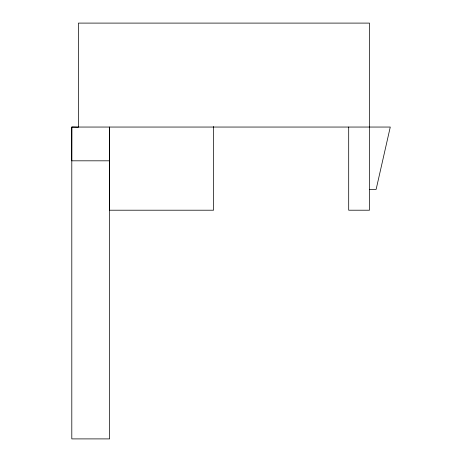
<?xml version="1.0" encoding="UTF-8"?>
<svg xmlns="http://www.w3.org/2000/svg" width="462" height="462" viewBox="0 0 462 462"><rect width="100%" height="100%" fill="white"/><g stroke="black" fill="none" stroke-linecap="round" stroke-linejoin="round"><path stroke-width="0.69" d="M369.484 189.42L376.12 189.42L390.274 127.05L71.795 127.05L71.806 438.9L109.61 438.9L109.586 127.05L109.61 210.21L213.56 210.21L213.56 126.472M109.546 160.816L71.737 160.816L71.795 127.05L78.425 127.241L78.425 23.1L369.484 23.1L369.484 210.21L348.695 210.21L348.695 127.05"/></g></svg>
